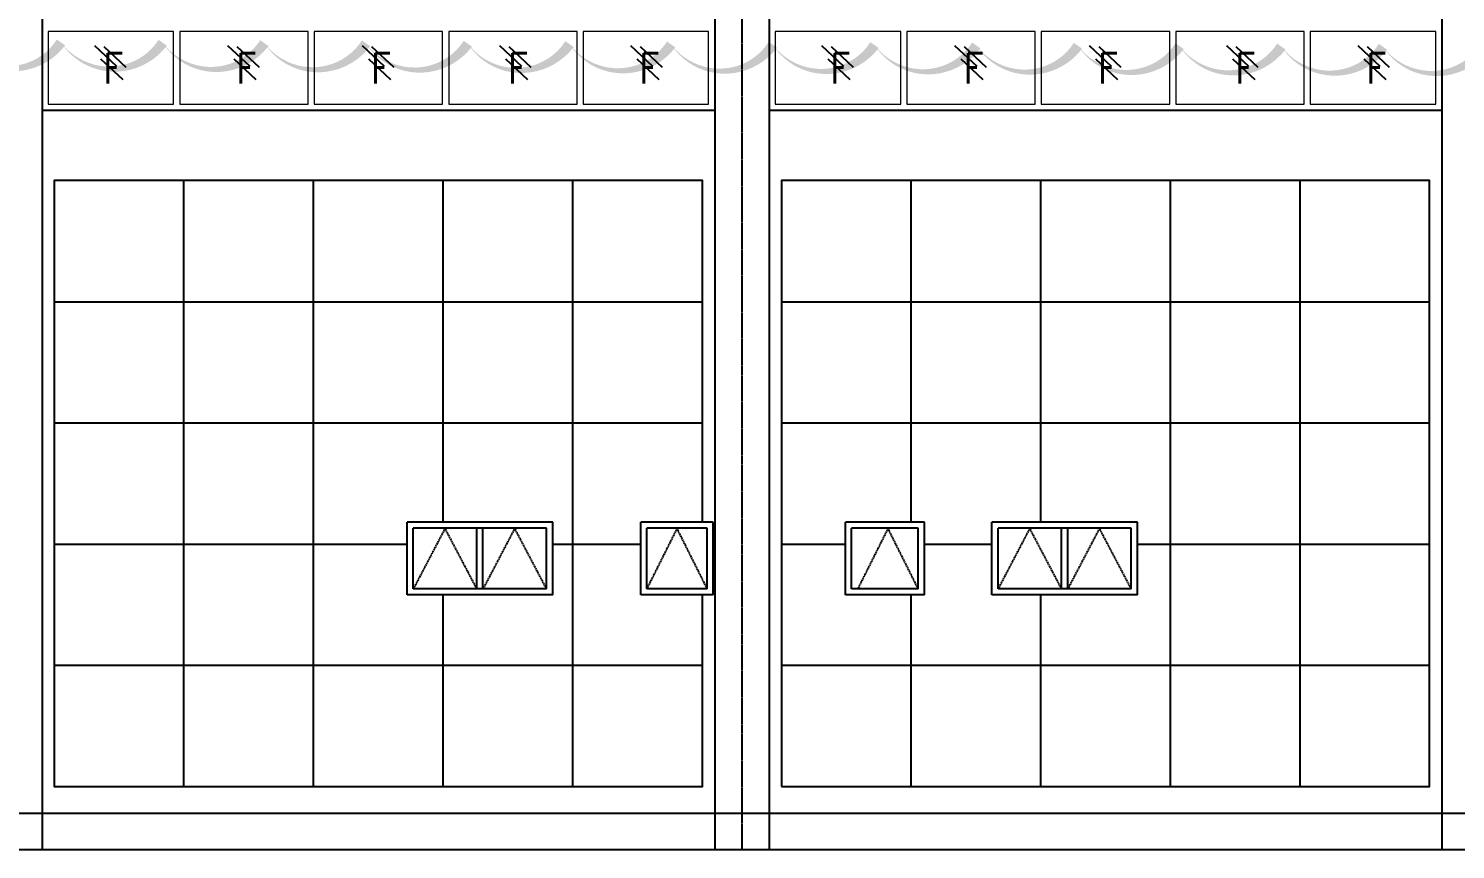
# Model space of a CAD drawing. Header units: inches. Extents: x 102027 to 175311, y -32523 to 10797.
# Drawn here: x 119899 to 131674, y -32313 to -25538 of the extents above; entities that cross this region are included whole.
import ezdxf

# ---------------------------------------------------------------- set-up
doc = ezdxf.new("R2010")
doc.units = ezdxf.units.IN
doc.header["$MEASUREMENT"] = 0
doc.linetypes.add('CENTER', pattern=[2, 1.25, -0.25, 0.25, -0.25])
doc.linetypes.add('HIDDEN', pattern=[0.375, 0.25, -0.125])
doc.layers.add('M-HVAC-DUCT-NEW', color=5, linetype='Continuous')
doc.layers.add('M-X-BKGD', color=8, linetype='Continuous')
doc.styles.add('SIMPLEX', font='simplex.shx')

msp = doc.modelspace()

# ---------------------------------------------------------------- linework, layer by layer
at = {"layer": 'M-HVAC-DUCT-NEW', "color": 2}
msp.add_lwpolyline([(119328, -25650, 0, 83.9, 0.520567), (120167, -25653, 0, 83.9, 0.520567), (121006, -25656, 0, 83.9, 0.520567), (121845, -25659, 0, 83.9, 0.520567), (122684, -25661, 0, 83.9, 0.520567), (123524, -25664, 0, 83.9, 0.520567), (124363, -25667, 0, 83.9, 0.520567), (125202, -25670, 0, 83.9, 0.520567), (126041, -25673, 0, 83.9, 0.520567), (126880, -25675, 0, 83.9, 0.520567), (127720, -25678, 0, 83.9, 0.520567), (128559, -25681, 0, 83.9, 0.520567), (129398, -25684, 0, 83.9, 0.520567), (130237, -25687, 0, 83.9, 0.520567), (131076, -25689, 0, 83.9, 0.520567), (131916, -25692, 0, 83.9, 0.520567)], format="xyseb", dxfattribs=at)
at = {"layer": 'M-X-BKGD', "color": 8, "linetype": 'CENTER', "ltscale": 10}
msp.add_line((125786, -20883), (125786, -32313), dxfattribs=at)
at = {"layer": 'M-X-BKGD', "color": 8}
for p, q in [((120011, -22463), (120011, -32313)), ((131561, -22463), (131561, -32313)), ((125561, -23016), (125561, -32313)), ((126011, -23016), (126011, -32313)), ((120443, -25678), (120625, -25848)), ((120521, -25687), (120703, -25857)), ((121541, -25678), (121724, -25848)), ((121619, -25687), (121801, -25857)), ((122652, -25678), (122834, -25848)), ((122730, -25687), (122912, -25857)), ((123784, -25678), (123966, -25848)), ((123862, -25687), (124044, -25857)), ((124867, -25678), (125049, -25848)), ((124945, -25687), (125127, -25857)), ((126443, -25678), (126625, -25848)), ((126521, -25687), (126703, -25857)), ((127541, -25678), (127724, -25848)), ((127619, -25687), (127801, -25857)), ((128652, -25678), (128834, -25848)), ((128730, -25687), (128912, -25857)), ((129784, -25678), (129966, -25848)), ((129862, -25687), (130044, -25857)), ((130867, -25678), (131049, -25848)), ((130945, -25687), (131127, -25857)), ((120494, -25788), (120676, -25959)), ((121592, -25788), (121775, -25959)), ((122703, -25788), (122885, -25959)), ((123835, -25788), (124017, -25959)), ((124918, -25788), (125100, -25959)), ((126494, -25788), (126676, -25959)), ((127592, -25788), (127775, -25959)), ((128703, -25788), (128885, -25959)), ((129835, -25788), (130017, -25959)), ((130918, -25788), (131100, -25959)), ((120011, -26213), (125561, -26213)), ((126011, -26213), (131561, -26213)), ((121181, -31793), (121181, -26793)), ((122251, -31793), (122251, -26793)), ((123321, -29613), (123321, -26793)), ((124391, -31793), (124391, -26793)), ((127181, -29613), (127181, -26793)), ((128251, -29613), (128251, -26793)), ((129321, -31793), (129321, -26793)), ((130391, -31793), (130391, -26793)), ((120111, -27793), (125461, -27793)), ((126111, -27793), (131461, -27793)), ((120111, -28793), (125461, -28793)), ((126111, -28793), (131461, -28793)), ((124224, -29613), (123024, -29613)), ((123024, -30213), (123024, -29613)), ((124174, -29663), (123074, -29663)), ((123074, -30163), (123074, -29663)), ((123599, -30163), (123599, -29663)), ((123649, -30163), (123649, -29663)), ((124174, -30163), (124174, -29663)), ((124224, -30213), (124224, -29613)), ((125548, -29613), (124952, -29613)), ((124952, -30213), (124952, -29613)), ((125498, -29663), (125002, -29663)), ((125002, -30163), (125002, -29663)), ((125498, -30163), (125498, -29663)), ((125548, -30213), (125548, -29613)), ((127291, -29613), (126641, -29613)), ((126641, -30213), (126641, -29613)), ((127241, -29663), (126691, -29663)), ((126691, -30163), (126691, -29663)), ((127241, -30163), (127241, -29663)), ((127291, -30213), (127291, -29613)), ((129049, -29613), (127849, -29613)), ((127849, -30213), (127849, -29613)), ((128999, -29663), (127899, -29663)), ((127899, -30163), (127899, -29663)), ((128424, -30163), (128424, -29663)), ((128474, -30163), (128474, -29663)), ((128999, -30163), (128999, -29663)), ((129049, -30213), (129049, -29613)), ((120111, -29793), (123024, -29793)), ((124224, -29793), (124952, -29793)), ((126111, -29793), (126641, -29793)), ((127291, -29793), (127849, -29793)), ((129049, -29793), (131461, -29793)), ((124224, -30213), (123024, -30213)), ((124174, -30163), (123074, -30163)), ((123321, -31793), (123321, -30213)), ((125548, -30213), (124952, -30213)), ((125498, -30163), (125002, -30163)), ((127291, -30213), (126641, -30213)), ((127241, -30163), (126691, -30163)), ((127181, -31793), (127181, -30213)), ((129049, -30213), (127849, -30213)), ((128999, -30163), (127899, -30163)), ((128251, -31793), (128251, -30213)), ((120111, -30793), (125461, -30793)), ((126111, -30793), (131461, -30793)), ((102027, -32313), (140630, -32313))]:
    msp.add_line(p, q, dxfattribs=at)
at = {"layer": 'M-X-BKGD', "color": 8, "linetype": 'HIDDEN', "ltscale": 5}
msp.add_line((113861, -32013), (137711, -32013), dxfattribs=at)
at = {"layer": 'M-X-BKGD', "color": 8, "lineweight": 0}
for points in [[(121096, -25563), (120061, -25563), (120061, -26163), (121096, -26163)], [(122206, -25563), (121146, -25563), (121146, -26163), (122206, -26163)], [(123316, -25563), (122256, -25563), (122256, -26163), (123316, -26163)], [(124426, -25563), (123366, -25563), (123366, -26163), (124426, -26163)], [(125511, -25563), (124476, -25563), (124476, -26163), (125511, -26163)], [(127096, -25563), (126061, -25563), (126061, -26163), (127096, -26163)], [(128206, -25563), (127146, -25563), (127146, -26163), (128206, -26163)], [(129316, -25563), (128256, -25563), (128256, -26163), (129316, -26163)], [(130426, -25563), (129366, -25563), (129366, -26163), (130426, -26163)], [(131511, -25563), (130476, -25563), (130476, -26163), (131511, -26163)]]:
    msp.add_lwpolyline(points, close=True, dxfattribs=at)
at = {"layer": 'M-X-BKGD', "color": 8}
msp.add_lwpolyline([(125461, -29613), (125461, -26793), (120111, -26793), (120111, -31793), (125461, -31793), (125461, -30213)], dxfattribs=at)
msp.add_lwpolyline([(126111, -31793), (131461, -31793), (131461, -26793), (126111, -26793)], close=True, dxfattribs=at)
at = {"layer": 'M-X-BKGD', "color": 8, "linetype": 'HIDDEN', "ltscale": 20}
for points in [[(123599, -30163), (123336, -29663), (123074, -30163)], [(124174, -30163), (123911, -29663), (123649, -30163)], [(125500, -30163), (125250, -29663), (125000, -30163)], [(127241, -30163), (126991, -29663), (126741, -30163)], [(128424, -30163), (128161, -29663), (127899, -30163)], [(128999, -30163), (128736, -29663), (128474, -30163)]]:
    msp.add_lwpolyline(points, dxfattribs=at)
at = {"layer": 'M-X-BKGD', "color": 8, "lineweight": 0}
for p in [(121181, -31793), (122251, -31793), (123321, -31793), (124391, -31793)]:
    msp.add_point(p, dxfattribs=at)

# ---------------------------------------------------------------- texts
at = {"layer": 'M-X-BKGD', "color": 8, "style": 'SIMPLEX', "width": 0.85}
for p in [(120516, -25991), (121615, -25991), (122725, -25991), (123857, -25991), (124940, -25991), (126516, -25991), (127615, -25991), (128725, -25991), (129857, -25991), (130940, -25991)]:
    msp.add_text('F', height=250, dxfattribs=at).set_placement(p)

doc.saveas('drawing.dxf')
